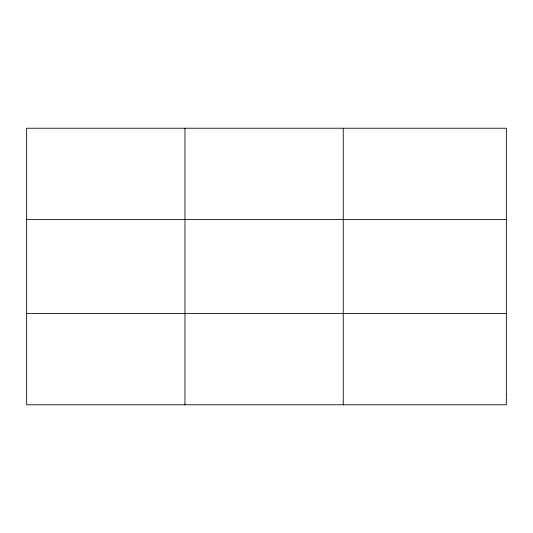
<?xml version="1.0" encoding="UTF-8"?>
<svg xmlns="http://www.w3.org/2000/svg" width="533" height="533" viewBox="0 0 533 533"><rect width="100%" height="100%" fill="white"/><g stroke="black" fill="none" stroke-linecap="round" stroke-linejoin="round"><path stroke-width="0.8" d="M184.951 404.774L184.951 128.226M343.252 404.774L343.252 128.226M26.65 219.489L506.35 219.489M26.65 313.511L506.35 313.511M506.35 394.633L506.35 404.774L26.65 404.774L26.65 128.226L506.35 128.226L506.35 394.633"/></g></svg>
